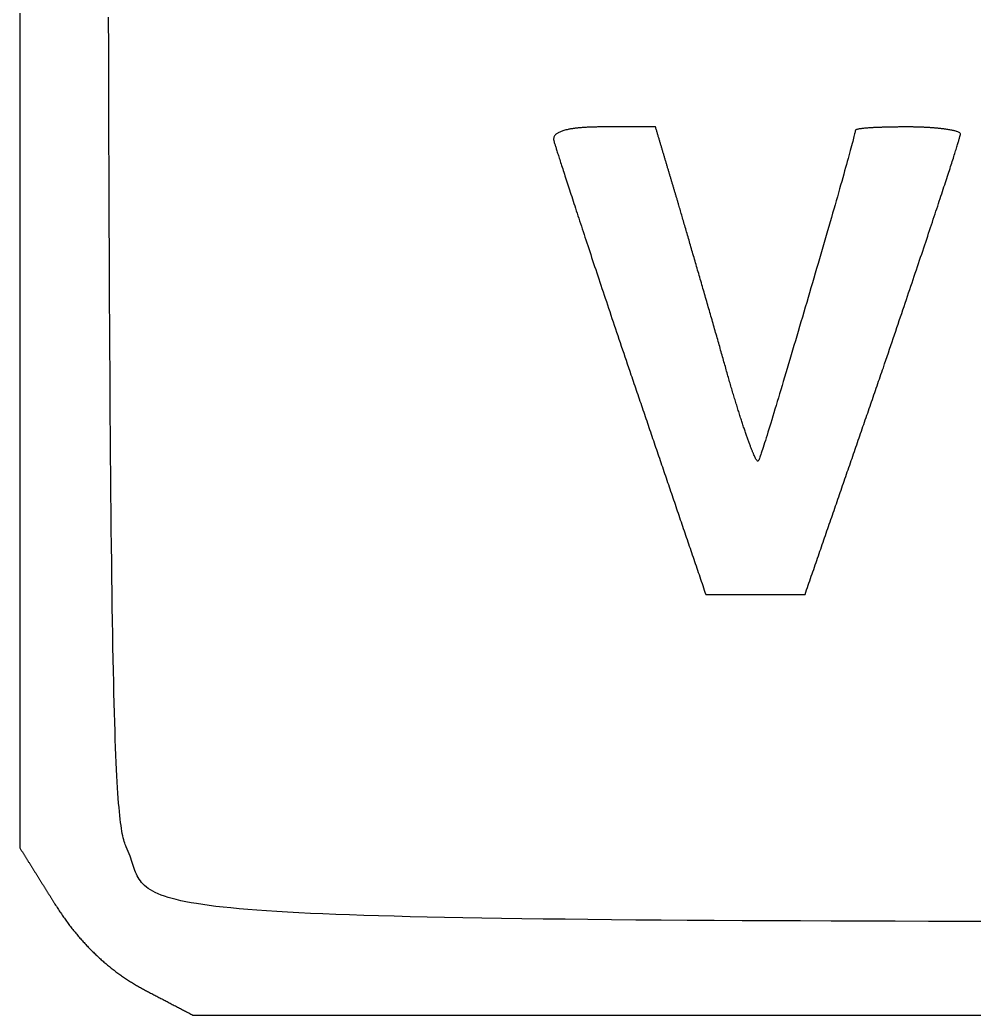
# Model space of a CAD drawing. Header units: metres. Extents: x 1755 to 5239, y 1150 to 5829.
# Drawn here: x 1755 to 2572, y 1150 to 2002 of the extents above; entities that cross this region are included whole.
import ezdxf

# ---------------------------------------------------------------- set-up
doc = ezdxf.new("R2010")
doc.units = ezdxf.units.M

msp = doc.modelspace()

# ---------------------------------------------------------------- linework, layer by layer
for points in [[(1755, 2017.68), (1755, 1995.72), (1755, 1973.76), (1755, 1951.8), (1755, 1929.84), (1755, 1907.88), (1755, 1885.92), (1755, 1863.96), (1755, 1842), (1755, 1820.04), (1755, 1798.08), (1755, 1776.12), (1755, 1754.16), (1755, 1732.2), (1755, 1710.24), (1755, 1688.28), (1755, 1666.32), (1755, 1644.36), (1755, 1622.4), (1755, 1600.44), (1755, 1578.48), (1755, 1556.52), (1755, 1534.56), (1755, 1512.6), (1755, 1490.64), (1755, 1468.68), (1755, 1446.72), (1755, 1424.76), (1755, 1402.8), (1755, 1380.84), (1755, 1358.88), (1755, 1336.92), (1755, 1314.96), (1755, 1293), (1755.3, 1292.52), (1755.6, 1292.04), (1755.9, 1291.56), (1756.2, 1291.08), (1756.5, 1290.6), (1756.8, 1290.12), (1757.1, 1289.64), (1757.4, 1289.16), (1757.7, 1288.68), (1758, 1288.2), (1758.3, 1287.72), (1758.6, 1287.24), (1758.9, 1286.76), (1759.2, 1286.28), (1759.5, 1285.8), (1759.8, 1285.32), (1760.1, 1284.84), (1760.4, 1284.36), (1760.7, 1283.88), (1761, 1283.4), (1761.3, 1282.92), (1761.6, 1282.44), (1761.9, 1281.96), (1762.2, 1281.48), (1762.5, 1281), (1762.8, 1280.52), (1763.1, 1280.04), (1763.4, 1279.56), (1763.7, 1279.08), (1764, 1278.6), (1764.3, 1278.12), (1764.6, 1277.64), (1764.9, 1277.16), (1765.2, 1276.68), (1765.5, 1276.2), (1765.8, 1275.72), (1766.1, 1275.24), (1766.4, 1274.76), (1766.7, 1274.28), (1767, 1273.8), (1767.3, 1273.32), (1767.6, 1272.84), (1767.9, 1272.36), (1768.2, 1271.88), (1768.5, 1271.4), (1768.8, 1270.92), (1769.1, 1270.44), (1769.4, 1269.96), (1769.7, 1269.48), (1770, 1269), (1770.3, 1268.52), (1770.6, 1268.04), (1770.9, 1267.56), (1771.2, 1267.08), (1771.5, 1266.6), (1771.8, 1266.12), (1772.1, 1265.64), (1772.4, 1265.16), (1772.7, 1264.68), (1773, 1264.2), (1773.3, 1263.72), (1773.6, 1263.24), (1773.9, 1262.76), (1774.2, 1262.28), (1774.5, 1261.8), (1774.8, 1261.32), (1775.1, 1260.84), (1775.4, 1260.36), (1775.7, 1259.88), (1776, 1259.4), (1776.3, 1258.92), (1776.6, 1258.44), (1776.9, 1257.96), (1777.2, 1257.48), (1777.5, 1257), (1777.8, 1256.52), (1778.1, 1256.04), (1778.4, 1255.56), (1778.7, 1255.08), (1779, 1254.6), (1779.3, 1254.12), (1779.6, 1253.64), (1779.9, 1253.16), (1780.2, 1252.68), (1780.5, 1252.2), (1780.8, 1251.72), (1781.1, 1251.24), (1781.4, 1250.76), (1781.7, 1250.28), (1782, 1249.8), (1782.3, 1249.32), (1782.6, 1248.84), (1782.9, 1248.36), (1783.2, 1247.88), (1783.5, 1247.4), (1783.8, 1246.92), (1784.1, 1246.44), (1784.4, 1245.96), (1784.7, 1245.48), (1785, 1245), (1785.601499, 1244.0424), (1786.205992, 1243.0896), (1786.813473, 1242.1416), (1787.423936, 1241.1984), (1788.037375, 1240.26), (1788.653784, 1239.3264), (1789.273157, 1238.3976), (1789.895488, 1237.4736), (1790.520771, 1236.5544), (1791.149, 1235.64), (1791.780169, 1234.7304), (1792.414272, 1233.8256), (1793.051303, 1232.9256), (1793.691256, 1232.0304), (1794.334125, 1231.14), (1794.979904, 1230.2544), (1795.628587, 1229.3736), (1796.280168, 1228.4976), (1796.934641, 1227.6264), (1797.592, 1226.76), (1798.252239, 1225.8984), (1798.915352, 1225.0416), (1799.581333, 1224.1896), (1800.250176, 1223.3424), (1800.921875, 1222.5), (1801.596424, 1221.6624), (1802.273817, 1220.8296), (1802.954048, 1220.0016), (1803.637111, 1219.1784), (1804.323, 1218.36), (1805.011709, 1217.5464), (1805.703232, 1216.7376), (1806.397563, 1215.9336), (1807.094696, 1215.1344), (1807.794625, 1214.34), (1808.497344, 1213.5504), (1809.202847, 1212.7656), (1809.911128, 1211.9856), (1810.622181, 1211.2104), (1811.336, 1210.44), (1812.052579, 1209.6744), (1812.771912, 1208.9136), (1813.493993, 1208.1576), (1814.218816, 1207.4064), (1814.946375, 1206.66), (1815.676664, 1205.9184), (1816.409677, 1205.1816), (1817.145408, 1204.4496), (1817.883851, 1203.7224), (1818.625, 1203), (1819.368849, 1202.2824), (1820.115392, 1201.5696), (1820.864623, 1200.8616), (1821.616536, 1200.1584), (1822.371125, 1199.46), (1823.128384, 1198.7664), (1823.888307, 1198.0776), (1824.650888, 1197.3936), (1825.416121, 1196.7144), (1826.184, 1196.04), (1826.954519, 1195.3704), (1827.727672, 1194.7056), (1828.503453, 1194.0456), (1829.281856, 1193.3904), (1830.062875, 1192.74), (1830.846504, 1192.0944), (1831.632737, 1191.4536), (1832.421568, 1190.8176), (1833.212991, 1190.1864), (1834.007, 1189.56), (1834.803589, 1188.9384), (1835.602752, 1188.3216), (1836.404483, 1187.7096), (1837.208776, 1187.1024), (1838.015625, 1186.5), (1838.825024, 1185.9024), (1839.636967, 1185.3096), (1840.451448, 1184.7216), (1841.268461, 1184.1384), (1842.088, 1183.56), (1842.910059, 1182.9864), (1843.734632, 1182.4176), (1844.561713, 1181.8536), (1845.391296, 1181.2944), (1846.223375, 1180.74), (1847.057944, 1180.1904), (1847.894997, 1179.6456), (1848.734528, 1179.1056), (1849.576531, 1178.5704), (1850.421, 1178.04), (1851.267929, 1177.5144), (1852.117312, 1176.9936), (1852.969143, 1176.4776), (1853.823416, 1175.9664), (1854.680125, 1175.46), (1855.539264, 1174.9584), (1856.400827, 1174.4616), (1857.264808, 1173.9696), (1858.131201, 1173.4824), (1859, 1173), (1859.88, 1172.54), (1860.76, 1172.08), (1861.64, 1171.62), (1862.52, 1171.16), (1863.4, 1170.7), (1864.28, 1170.24), (1865.16, 1169.78), (1866.04, 1169.32), (1866.92, 1168.86), (1867.8, 1168.4), (1868.68, 1167.94), (1869.56, 1167.48), (1870.44, 1167.02), (1871.32, 1166.56), (1872.2, 1166.1), (1873.08, 1165.64), (1873.96, 1165.18), (1874.84, 1164.72), (1875.72, 1164.26), (1876.6, 1163.8), (1877.48, 1163.34), (1878.36, 1162.88), (1879.24, 1162.42), (1880.12, 1161.96), (1881, 1161.5), (1881.88, 1161.04), (1882.76, 1160.58), (1883.64, 1160.12), (1884.52, 1159.66), (1885.4, 1159.2), (1886.28, 1158.74), (1887.16, 1158.28), (1888.04, 1157.82), (1888.92, 1157.36), (1889.8, 1156.9), (1890.68, 1156.44), (1891.56, 1155.98), (1892.44, 1155.52), (1893.32, 1155.06), (1894.2, 1154.6), (1895.08, 1154.14), (1895.96, 1153.68), (1896.84, 1153.22), (1897.72, 1152.76), (1898.6, 1152.3), (1899.48, 1151.84), (1900.36, 1151.38), (1901.24, 1150.92), (1902.12, 1150.46), (1903, 1150), (1918.86, 1150), (1934.72, 1150), (1950.58, 1150), (1966.44, 1150), (1982.3, 1150), (1998.16, 1150), (2014.02, 1150), (2029.88, 1150), (2045.74, 1150), (2061.6, 1150), (2077.46, 1150), (2093.32, 1150), (2109.18, 1150), (2125.04, 1150), (2140.9, 1150), (2156.76, 1150), (2172.62, 1150), (2188.48, 1150), (2204.34, 1150), (2220.2, 1150), (2236.06, 1150), (2251.92, 1150), (2267.78, 1150), (2283.64, 1150), (2299.5, 1150), (2315.36, 1150), (2331.22, 1150), (2347.08, 1150), (2362.94, 1150), (2378.8, 1150), (2394.66, 1150), (2410.52, 1150), (2426.38, 1150), (2442.24, 1150), (2458.1, 1150), (2473.96, 1150), (2489.82, 1150), (2505.68, 1150), (2521.54, 1150), (2537.4, 1150), (2553.26, 1150), (2569.12, 1150), (2584.98, 1150)], [(2592.557344, 1230.115192), (2562.229976, 1230.167693), (2532.756672, 1230.228096), (2504.125, 1230.296875), (2476.322528, 1230.374504), (2449.336824, 1230.461457), (2423.155456, 1230.558208), (2397.765992, 1230.665231), (2373.156, 1230.783), (2349.313048, 1230.911989), (2326.224704, 1231.052672), (2303.878536, 1231.205523), (2282.262112, 1231.371016), (2261.363, 1231.549625), (2241.168768, 1231.741824), (2221.666984, 1231.948087), (2202.845216, 1232.168888), (2184.691032, 1232.404701), (2167.192, 1232.656), (2150.335688, 1232.923259), (2134.109664, 1233.206952), (2118.501496, 1233.507553), (2103.498752, 1233.825536), (2089.089, 1234.161375), (2075.259808, 1234.515544), (2061.998744, 1234.888517), (2049.293376, 1235.280768), (2037.131272, 1235.692771), (2025.5, 1236.125), (2014.387128, 1236.577929), (2003.780224, 1237.052032), (1993.666856, 1237.547783), (1984.034592, 1238.065656), (1974.871, 1238.606125), (1966.163648, 1239.169664), (1957.900104, 1239.756747), (1950.067936, 1240.367848), (1942.654712, 1241.003441), (1935.648, 1241.664), (1929.035368, 1242.349999), (1922.804384, 1243.061912), (1916.942616, 1243.800213), (1911.437632, 1244.565376), (1906.277, 1245.357875), (1901.448288, 1246.178184), (1896.939064, 1247.026777), (1892.736896, 1247.904128), (1888.829352, 1248.810711), (1885.204, 1249.747), (1881.848408, 1250.713469), (1878.750144, 1251.710592), (1875.896776, 1252.738843), (1873.275872, 1253.798696), (1870.875, 1254.890625), (1868.681728, 1256.015104), (1866.683624, 1257.172607), (1864.868256, 1258.363608), (1863.223192, 1259.588581), (1861.736, 1260.848), (1860.394248, 1262.142339), (1859.185504, 1263.472072), (1858.097336, 1264.837673), (1857.117312, 1266.239616), (1856.233, 1267.678375), (1855.431968, 1269.154424), (1854.701784, 1270.668237), (1854.030016, 1272.220288), (1853.404232, 1273.811051), (1852.812, 1275.441), (1852.240888, 1277.110609), (1851.678464, 1278.820352), (1851.112296, 1280.570703), (1850.529952, 1282.362136), (1849.919, 1284.195125), (1849.267008, 1286.070144), (1848.561544, 1287.987667), (1847.790176, 1289.948168), (1846.940472, 1291.952121), (1846, 1294), (1845.554187, 1294.97874), (1845.116696, 1296.06152), (1844.687449, 1297.25818), (1844.266368, 1298.57856), (1843.853375, 1300.0325), (1843.448392, 1301.62984), (1843.051341, 1303.38042), (1842.662144, 1305.29408), (1842.280723, 1307.38066), (1841.907, 1309.65), (1841.540897, 1312.11194), (1841.182336, 1314.77632), (1840.831239, 1317.65298), (1840.487528, 1320.75176), (1840.151125, 1324.0825), (1839.821952, 1327.65504), (1839.499931, 1331.47922), (1839.184984, 1335.56488), (1838.877033, 1339.92186), (1838.576, 1344.56), (1838.281807, 1349.48914), (1837.994376, 1354.71912), (1837.713629, 1360.25978), (1837.439488, 1366.12096), (1837.171875, 1372.3125), (1836.910712, 1378.84424), (1836.655921, 1385.72602), (1836.407424, 1392.96768), (1836.165143, 1400.57906), (1835.929, 1408.57), (1835.698917, 1416.95034), (1835.474816, 1425.72992), (1835.256619, 1434.91858), (1835.044248, 1444.52616), (1834.837625, 1454.5625), (1834.636672, 1465.03744), (1834.441311, 1475.96082), (1834.251464, 1487.34248), (1834.067053, 1499.19226), (1833.888, 1511.52), (1833.714227, 1524.33554), (1833.545656, 1537.64872), (1833.382209, 1551.46938), (1833.223808, 1565.80736), (1833.070375, 1580.6725), (1832.921832, 1596.07464), (1832.778101, 1612.02362), (1832.639104, 1628.52928), (1832.504763, 1645.60146), (1832.375, 1663.25), (1832.249737, 1681.48474), (1832.128896, 1700.31552), (1832.012399, 1719.75218), (1831.900168, 1739.80456), (1831.792125, 1760.4825), (1831.688192, 1781.79584), (1831.588291, 1803.75442), (1831.492344, 1826.36808), (1831.400273, 1849.64666), (1831.312, 1873.6), (1831.227447, 1898.23794), (1831.146536, 1923.57032), (1831.069189, 1949.60698), (1830.995328, 1976.35776), (1830.924875, 2003.8325)]]:
    msp.add_lwpolyline(points)
msp.add_lwpolyline([(2212, 1898), (2212.152232, 1897.48096), (2212.368256, 1896.76608), (2212.647064, 1895.85872), (2212.809697, 1895.33391), (2212.987648, 1894.76224), (2213.180791, 1894.14413), (2213.389, 1893.48), (2213.612149, 1892.77027), (2213.850112, 1892.01536), (2214.102763, 1891.21569), (2214.369976, 1890.37168), (2214.651625, 1889.48375), (2214.947584, 1888.55232), (2215.257727, 1887.57781), (2215.581928, 1886.56064), (2215.920061, 1885.50123), (2216.272, 1884.4), (2216.637619, 1883.25737), (2217.016792, 1882.07376), (2217.409393, 1880.84959), (2217.815296, 1879.58528), (2218.234375, 1878.28125), (2218.666504, 1876.93792), (2219.111557, 1875.55571), (2219.569408, 1874.13504), (2220.039931, 1872.67633), (2220.523, 1871.18), (2221.018489, 1869.64647), (2221.526272, 1868.07616), (2222.046223, 1866.46949), (2222.578216, 1864.82688), (2223.122125, 1863.14875), (2223.677824, 1861.43552), (2224.245187, 1859.68761), (2224.824088, 1857.90544), (2225.414401, 1856.08943), (2226.016, 1854.24), (2226.628759, 1852.35757), (2227.252552, 1850.44256), (2227.887253, 1848.49539), (2228.532736, 1846.51648), (2229.188875, 1844.50625), (2229.855544, 1842.46512), (2230.532617, 1840.39351), (2231.219968, 1838.29184), (2231.917471, 1836.16053), (2232.625, 1834), (2233.342429, 1831.81067), (2234.069632, 1829.59296), (2234.806483, 1827.34729), (2235.552856, 1825.07408), (2236.308625, 1822.77375), (2237.073664, 1820.44672), (2237.847847, 1818.09341), (2238.631048, 1815.71424), (2239.423141, 1813.30963), (2240.224, 1810.88), (2241.033499, 1808.42577), (2241.851512, 1805.94736), (2242.677913, 1803.44519), (2243.512576, 1800.91968), (2244.355375, 1798.37125), (2245.206184, 1795.80032), (2246.064877, 1793.20731), (2246.931328, 1790.59264), (2247.805411, 1787.95673), (2248.687, 1785.3), (2249.575969, 1782.62287), (2250.472192, 1779.92576), (2251.375543, 1777.20909), (2252.285896, 1774.47328), (2253.203125, 1771.71875), (2254.127104, 1768.94592), (2255.057707, 1766.15521), (2255.994808, 1763.34704), (2256.938281, 1760.52183), (2257.888, 1757.68), (2258.843839, 1754.82197), (2259.805672, 1751.94816), (2260.773373, 1749.05899), (2261.746816, 1746.15488), (2262.725875, 1743.23625), (2263.710424, 1740.30352), (2264.700337, 1737.35711), (2265.695488, 1734.39744), (2266.695751, 1731.42493), (2267.701, 1728.44), (2268.711109, 1725.44307), (2269.725952, 1722.43456), (2270.745403, 1719.41489), (2271.769336, 1716.38448), (2272.797625, 1713.34375), (2273.830144, 1710.29312), (2274.866767, 1707.23301), (2275.907368, 1704.16384), (2276.951821, 1701.08603), (2278, 1698), (2278.64, 1696.12), (2279.28, 1694.24), (2279.92, 1692.36), (2280.56, 1690.48), (2281.2, 1688.6), (2281.84, 1686.72), (2282.48, 1684.84), (2283.12, 1682.96), (2283.76, 1681.08), (2284.4, 1679.2), (2285.04, 1677.32), (2285.68, 1675.44), (2286.32, 1673.56), (2286.96, 1671.68), (2287.6, 1669.8), (2288.24, 1667.92), (2288.88, 1666.04), (2289.52, 1664.16), (2290.16, 1662.28), (2290.8, 1660.4), (2291.44, 1658.52), (2292.08, 1656.64), (2292.72, 1654.76), (2293.36, 1652.88), (2294, 1651), (2294.64, 1649.12), (2295.28, 1647.24), (2295.92, 1645.36), (2296.56, 1643.48), (2297.2, 1641.6), (2297.84, 1639.72), (2298.48, 1637.84), (2299.12, 1635.96), (2299.76, 1634.08), (2300.4, 1632.2), (2301.04, 1630.32), (2301.68, 1628.44), (2302.32, 1626.56), (2302.96, 1624.68), (2303.6, 1622.8), (2304.24, 1620.92), (2304.88, 1619.04), (2305.52, 1617.16), (2306.16, 1615.28), (2306.8, 1613.4), (2307.44, 1611.52), (2308.08, 1609.64), (2308.72, 1607.76), (2309.36, 1605.88), (2310, 1604), (2310.64, 1602.12), (2311.28, 1600.24), (2311.92, 1598.36), (2312.56, 1596.48), (2313.2, 1594.6), (2313.84, 1592.72), (2314.48, 1590.84), (2315.12, 1588.96), (2315.76, 1587.08), (2316.4, 1585.2), (2317.04, 1583.32), (2317.68, 1581.44), (2318.32, 1579.56), (2318.96, 1577.68), (2319.6, 1575.8), (2320.24, 1573.92), (2320.88, 1572.04), (2321.52, 1570.16), (2322.16, 1568.28), (2322.8, 1566.4), (2323.44, 1564.52), (2324.08, 1562.64), (2324.72, 1560.76), (2325.36, 1558.88), (2326, 1557), (2326.64, 1555.12), (2327.28, 1553.24), (2327.92, 1551.36), (2328.56, 1549.48), (2329.2, 1547.6), (2329.84, 1545.72), (2330.48, 1543.84), (2331.12, 1541.96), (2331.76, 1540.08), (2332.4, 1538.2), (2333.04, 1536.32), (2333.68, 1534.44), (2334.32, 1532.56), (2334.96, 1530.68), (2335.6, 1528.8), (2336.24, 1526.92), (2336.88, 1525.04), (2337.52, 1523.16), (2338.16, 1521.28), (2338.8, 1519.4), (2339.44, 1517.52), (2340.08, 1515.64), (2340.72, 1513.76), (2341.36, 1511.88), (2342, 1510), (2342.84, 1510), (2343.68, 1510), (2344.52, 1510), (2345.36, 1510), (2346.2, 1510), (2347.04, 1510), (2347.88, 1510), (2348.72, 1510), (2349.56, 1510), (2350.4, 1510), (2351.24, 1510), (2352.08, 1510), (2352.92, 1510), (2353.76, 1510), (2354.6, 1510), (2355.44, 1510), (2356.28, 1510), (2357.12, 1510), (2357.96, 1510), (2358.8, 1510), (2359.64, 1510), (2360.48, 1510), (2361.32, 1510), (2362.16, 1510), (2363, 1510), (2363.84, 1510), (2364.68, 1510), (2365.52, 1510), (2366.36, 1510), (2367.2, 1510), (2368.04, 1510), (2368.88, 1510), (2369.72, 1510), (2370.56, 1510), (2371.4, 1510), (2372.24, 1510), (2373.08, 1510), (2373.92, 1510), (2374.76, 1510), (2375.6, 1510), (2376.44, 1510), (2377.28, 1510), (2378.12, 1510), (2378.96, 1510), (2379.8, 1510), (2380.64, 1510), (2381.48, 1510), (2382.32, 1510), (2383.16, 1510), (2384, 1510), (2384.86, 1510), (2385.72, 1510), (2386.58, 1510), (2387.44, 1510), (2388.3, 1510), (2389.16, 1510), (2390.02, 1510), (2390.88, 1510), (2391.74, 1510), (2392.6, 1510), (2393.46, 1510), (2394.32, 1510), (2395.18, 1510), (2396.04, 1510), (2396.9, 1510), (2397.76, 1510), (2398.62, 1510), (2399.48, 1510), (2400.34, 1510), (2401.2, 1510), (2402.06, 1510), (2402.92, 1510), (2403.78, 1510), (2404.64, 1510), (2405.5, 1510), (2406.36, 1510), (2407.22, 1510), (2408.08, 1510), (2408.94, 1510), (2409.8, 1510), (2410.66, 1510), (2411.52, 1510), (2412.38, 1510), (2413.24, 1510), (2414.1, 1510), (2414.96, 1510), (2415.82, 1510), (2416.68, 1510), (2417.54, 1510), (2418.4, 1510), (2419.26, 1510), (2420.12, 1510), (2420.98, 1510), (2421.84, 1510), (2422.7, 1510), (2423.56, 1510), (2424.42, 1510), (2425.28, 1510), (2426.14, 1510), (2427, 1510), (2427.67, 1511.94), (2428.34, 1513.88), (2429.01, 1515.82), (2429.68, 1517.76), (2430.35, 1519.7), (2431.02, 1521.64), (2431.69, 1523.58), (2432.36, 1525.52), (2433.03, 1527.46), (2433.7, 1529.4), (2434.37, 1531.34), (2435.04, 1533.28), (2435.71, 1535.22), (2436.38, 1537.16), (2437.05, 1539.1), (2437.72, 1541.04), (2438.39, 1542.98), (2439.06, 1544.92), (2439.73, 1546.86), (2440.4, 1548.8), (2441.07, 1550.74), (2441.74, 1552.68), (2442.41, 1554.62), (2443.08, 1556.56), (2443.75, 1558.5), (2444.42, 1560.44), (2445.09, 1562.38), (2445.76, 1564.32), (2446.43, 1566.26), (2447.1, 1568.2), (2447.77, 1570.14), (2448.44, 1572.08), (2449.11, 1574.02), (2449.78, 1575.96), (2450.45, 1577.9), (2451.12, 1579.84), (2451.79, 1581.78), (2452.46, 1583.72), (2453.13, 1585.66), (2453.8, 1587.6), (2454.47, 1589.54), (2455.14, 1591.48), (2455.81, 1593.42), (2456.48, 1595.36), (2457.15, 1597.3), (2457.82, 1599.24), (2458.49, 1601.18), (2459.16, 1603.12), (2459.83, 1605.06), (2460.5, 1607), (2461.17, 1608.94), (2461.84, 1610.88), (2462.51, 1612.82), (2463.18, 1614.76), (2463.85, 1616.7), (2464.52, 1618.64), (2465.19, 1620.58), (2465.86, 1622.52), (2466.53, 1624.46), (2467.2, 1626.4), (2467.87, 1628.34), (2468.54, 1630.28), (2469.21, 1632.22), (2469.88, 1634.16), (2470.55, 1636.1), (2471.22, 1638.04), (2471.89, 1639.98), (2472.56, 1641.92), (2473.23, 1643.86), (2473.9, 1645.8), (2474.57, 1647.74), (2475.24, 1649.68), (2475.91, 1651.62), (2476.58, 1653.56), (2477.25, 1655.5), (2477.92, 1657.44), (2478.59, 1659.38), (2479.26, 1661.32), (2479.93, 1663.26), (2480.6, 1665.2), (2481.27, 1667.14), (2481.94, 1669.08), (2482.61, 1671.02), (2483.28, 1672.96), (2483.95, 1674.9), (2484.62, 1676.84), (2485.29, 1678.78), (2485.96, 1680.72), (2486.63, 1682.66), (2487.3, 1684.6), (2487.97, 1686.54), (2488.64, 1688.48), (2489.31, 1690.42), (2489.98, 1692.36), (2490.65, 1694.3), (2491.32, 1696.24), (2491.99, 1698.18), (2492.66, 1700.12), (2493.33, 1702.06), (2494, 1704), (2495.078176, 1707.17513), (2496.152608, 1710.34024), (2497.223152, 1713.49491), (2498.289664, 1716.63872), (2499.352, 1719.77125), (2500.410016, 1722.89208), (2501.463568, 1726.00079), (2502.512512, 1729.09696), (2503.556704, 1732.18017), (2504.596, 1735.25), (2505.630256, 1738.30603), (2506.659328, 1741.34784), (2507.683072, 1744.37501), (2508.701344, 1747.38712), (2509.714, 1750.38375), (2510.720896, 1753.36448), (2511.721888, 1756.32889), (2512.716832, 1759.27656), (2513.705584, 1762.20707), (2514.688, 1765.12), (2515.663936, 1768.01493), (2516.633248, 1770.89144), (2517.595792, 1773.74911), (2518.551424, 1776.58752), (2519.5, 1779.40625), (2520.441376, 1782.20488), (2521.375408, 1784.98299), (2522.301952, 1787.74016), (2523.220864, 1790.47597), (2524.132, 1793.19), (2525.035216, 1795.88183), (2525.930368, 1798.55104), (2526.817312, 1801.19721), (2527.695904, 1803.81992), (2528.566, 1806.41875), (2529.427456, 1808.99328), (2530.280128, 1811.54309), (2531.123872, 1814.06776), (2531.958544, 1816.56687), (2532.784, 1819.04), (2533.600096, 1821.48673), (2534.406688, 1823.90664), (2535.203632, 1826.29931), (2535.990784, 1828.66432), (2536.768, 1831.00125), (2537.535136, 1833.30968), (2538.292048, 1835.58919), (2539.038592, 1837.83936), (2539.774624, 1840.05977), (2540.5, 1842.25), (2541.214576, 1844.40963), (2541.918208, 1846.53824), (2542.610752, 1848.63541), (2543.292064, 1850.70072), (2543.962, 1852.73375), (2544.620416, 1854.73408), (2545.267168, 1856.70129), (2545.902112, 1858.63496), (2546.525104, 1860.53467), (2547.136, 1862.4), (2547.734656, 1864.23053), (2548.320928, 1866.02584), (2548.894672, 1867.78551), (2549.455744, 1869.50912), (2550.004, 1871.19625), (2550.539296, 1872.84648), (2551.061488, 1874.45939), (2551.570432, 1876.03456), (2552.065984, 1877.57157), (2552.548, 1879.07), (2553.016336, 1880.52943), (2553.470848, 1881.94944), (2553.911392, 1883.32961), (2554.337824, 1884.66952), (2554.75, 1885.96875), (2555.147776, 1887.22688), (2555.531008, 1888.44349), (2555.899552, 1889.61816), (2556.253264, 1890.75047), (2556.592, 1891.84), (2556.915616, 1892.88633), (2557.223968, 1893.88904), (2557.516912, 1894.84771), (2557.794304, 1895.76192), (2558.056, 1896.63125), (2558.301856, 1897.45528), (2558.531728, 1898.23359), (2558.745472, 1898.96576), (2558.942944, 1899.65137), (2559.124, 1900.29), (2559.288496, 1900.88123), (2559.436288, 1901.42464), (2559.567232, 1901.91981), (2559.778, 1902.76375), (2559.919648, 1903.40969), (2560, 1904), (2559.78724, 1904.539352), (2559.415, 1904.897), (2558.86516, 1905.251768), (2558.339695, 1905.515261), (2557.72, 1905.776), (2557.008505, 1906.033499), (2556.484375, 1906.203125), (2555.921245, 1906.370951), (2555.319835, 1906.536833), (2554.680865, 1906.700627), (2554.005055, 1906.862189), (2553.293125, 1907.021375), (2552.545795, 1907.178041), (2551.763785, 1907.332043), (2550.947815, 1907.483237), (2550.098605, 1907.631479), (2549.216875, 1907.776625), (2548.303345, 1907.918531), (2547.358735, 1908.057053), (2546.383765, 1908.192047), (2545.88512, 1908.258176), (2545.379155, 1908.323369), (2544.86596, 1908.387608), (2544.345625, 1908.450875), (2543.81824, 1908.513152), (2543.283895, 1908.574421), (2542.74268, 1908.634664), (2542.194685, 1908.693863), (2541.64, 1908.752), (2541.078715, 1908.809057), (2540.51092, 1908.865016), (2539.936705, 1908.919859), (2539.35616, 1908.973568), (2538.769375, 1909.026125), (2538.17644, 1909.077512), (2537.577445, 1909.127711), (2536.97248, 1909.176704), (2536.361635, 1909.224473), (2535.745, 1909.271), (2535.122665, 1909.316267), (2534.49472, 1909.360256), (2533.861255, 1909.402949), (2533.22236, 1909.444328), (2532.578125, 1909.484375), (2531.92864, 1909.523072), (2531.273995, 1909.560401), (2530.61428, 1909.596344), (2529.949585, 1909.630883), (2529.28, 1909.664), (2528.605615, 1909.695677), (2527.92652, 1909.725896), (2527.242805, 1909.754639), (2526.55456, 1909.781888), (2525.861875, 1909.807625), (2525.16484, 1909.831832), (2524.463545, 1909.854491), (2523.75808, 1909.875584), (2523.048535, 1909.895093), (2522.335, 1909.913), (2521.617565, 1909.929287), (2520.89632, 1909.943936), (2520.171355, 1909.956929), (2519.44276, 1909.968248), (2518.710625, 1909.977875), (2517.97504, 1909.985792), (2517.236095, 1909.991981), (2516.49388, 1909.996424), (2515.748485, 1909.999103), (2515, 1910), (2514.251515, 1909.9997), (2513.50612, 1909.9988), (2512.763905, 1909.9973), (2512.02496, 1909.9952), (2511.289375, 1909.9925), (2510.55724, 1909.9892), (2509.828645, 1909.9853), (2509.10368, 1909.9808), (2508.382435, 1909.9757), (2507.665, 1909.97), (2506.951465, 1909.9637), (2506.24192, 1909.9568), (2505.536455, 1909.9493), (2504.83516, 1909.9412), (2504.138125, 1909.9325), (2503.44544, 1909.9232), (2502.757195, 1909.9133), (2502.07348, 1909.9028), (2501.394385, 1909.8917), (2500.72, 1909.88), (2500.050415, 1909.8677), (2499.38572, 1909.8548), (2498.726005, 1909.8413), (2498.07136, 1909.8272), (2497.421875, 1909.8125), (2496.77764, 1909.7972), (2496.138745, 1909.7813), (2495.50528, 1909.7648), (2494.877335, 1909.7477), (2494.255, 1909.73), (2493.638365, 1909.7117), (2493.02752, 1909.6928), (2492.422555, 1909.6733), (2491.82356, 1909.6532), (2491.230625, 1909.6325), (2490.64384, 1909.6112), (2490.063295, 1909.5893), (2489.48908, 1909.5668), (2488.921285, 1909.5437), (2488.36, 1909.52), (2487.805315, 1909.4957), (2487.25732, 1909.4708), (2486.716105, 1909.4453), (2486.18176, 1909.4192), (2485.654375, 1909.3925), (2485.13404, 1909.3652), (2484.620845, 1909.3373), (2484.11488, 1909.3088), (2483.125, 1909.25), (2482.16512, 1909.1888), (2481.23596, 1909.1252), (2480.33824, 1909.0592), (2479.47268, 1908.9908), (2478.64, 1908.92), (2477.84092, 1908.8468), (2477.07616, 1908.7712), (2476.34644, 1908.6932), (2475.65248, 1908.6128), (2474.995, 1908.53), (2474.37472, 1908.4448), (2473.79236, 1908.3572), (2473.24864, 1908.2672), (2472.74428, 1908.1748), (2472.063115, 1908.0317), (2471.47456, 1907.8832), (2470.981045, 1907.7293), (2470.475065, 1907.5157), (2470.053595, 1907.1773), (2469.905256, 1906.265088), (2469.788239, 1905.666272), (2469.626048, 1904.917504), (2469.419625, 1904.022), (2469.169912, 1902.982976), (2468.877851, 1901.803648), (2468.544384, 1900.487232), (2468.170453, 1899.036944), (2467.757, 1897.456), (2467.304967, 1895.747616), (2466.815296, 1893.915008), (2466.288929, 1891.961392), (2465.726808, 1889.889984), (2465.129875, 1887.704), (2464.499072, 1885.406656), (2463.835341, 1883.001168), (2463.139624, 1880.490752), (2462.412863, 1877.878624), (2461.656, 1875.168), (2460.869977, 1872.362096), (2460.055736, 1869.464128), (2459.214219, 1866.477312), (2458.346368, 1863.404864), (2457.453125, 1860.25), (2456.535432, 1857.015936), (2455.594231, 1853.705888), (2454.630464, 1850.323072), (2453.645073, 1846.870704), (2452.639, 1843.352), (2451.613187, 1839.770176), (2450.568576, 1836.128448), (2449.506109, 1832.430032), (2448.426728, 1828.678144), (2447.331375, 1824.876), (2446.220992, 1821.026816), (2445.096521, 1817.133808), (2443.958904, 1813.200192), (2442.809083, 1809.229184), (2441.648, 1805.224), (2440.476597, 1801.187856), (2439.295816, 1797.123968), (2438.106599, 1793.035552), (2436.909888, 1788.925824), (2435.706625, 1784.798), (2434.497752, 1780.655296), (2433.284211, 1776.500928), (2432.066944, 1772.338112), (2430.846893, 1768.170064), (2429.625, 1764), (2428.402207, 1759.831136), (2427.179456, 1755.666688), (2425.957689, 1751.509872), (2424.737848, 1747.363904), (2423.520875, 1743.232), (2422.307712, 1739.117376), (2421.099301, 1735.023248), (2419.896584, 1730.952832), (2418.700503, 1726.909344), (2417.512, 1722.896), (2416.332017, 1718.916016), (2415.161496, 1714.972608), (2414.001379, 1711.068992), (2412.852608, 1707.208384), (2411.716125, 1703.394), (2410.592872, 1699.629056), (2409.483791, 1695.916768), (2408.389824, 1692.260352), (2407.311913, 1688.663024), (2406.251, 1685.128), (2405.208027, 1681.658496), (2404.183936, 1678.257728), (2403.179669, 1674.928912), (2402.196168, 1671.675264), (2401.234375, 1668.5), (2400.295232, 1665.406336), (2399.379681, 1662.397488), (2398.488664, 1659.476672), (2397.623123, 1656.647104), (2396.784, 1653.912), (2395.972237, 1651.274576), (2395.188776, 1648.738048), (2394.434559, 1646.305632), (2393.710528, 1643.980544), (2393.017625, 1641.766), (2392.356792, 1639.665216), (2391.728971, 1637.681408), (2391.135104, 1635.817792), (2390.576133, 1634.077584), (2390.053, 1632.464), (2389.566647, 1630.980256), (2389.118016, 1629.629568), (2388.708049, 1628.415152), (2388.337688, 1627.340224), (2388.007875, 1626.408), (2387.719552, 1625.621696), (2387.473661, 1624.984528), (2387.271144, 1624.499712), (2387, 1624), (2386.43643, 1623.903953), (2385.99031, 1624.314501), (2385.59944, 1624.836024), (2385.31296, 1625.282816), (2385.00632, 1625.807272), (2384.68, 1626.408), (2384.33448, 1627.083608), (2383.97024, 1627.832704), (2383.58776, 1628.653896), (2383.18752, 1629.545792), (2382.98089, 1630.017819), (2382.77, 1630.507), (2382.55491, 1631.013161), (2382.33568, 1631.536128), (2382.11237, 1632.075727), (2381.88504, 1632.631784), (2381.65375, 1633.204125), (2381.41856, 1633.792576), (2381.17953, 1634.396963), (2380.93672, 1635.017112), (2380.69019, 1635.652849), (2380.44, 1636.304), (2380.18621, 1636.970391), (2379.92888, 1637.651848), (2379.66807, 1638.348197), (2379.40384, 1639.059264), (2379.13625, 1639.784875), (2378.86536, 1640.524856), (2378.59123, 1641.279033), (2378.31392, 1642.047232), (2378.03349, 1642.829279), (2377.75, 1643.625), (2377.46351, 1644.434221), (2377.17408, 1645.256768), (2376.88177, 1646.092467), (2376.58664, 1646.941144), (2376.28875, 1647.802625), (2375.98816, 1648.676736), (2375.68493, 1649.563303), (2375.37912, 1650.462152), (2375.07079, 1651.373109), (2374.76, 1652.296), (2374.44681, 1653.230651), (2374.13128, 1654.176888), (2373.81347, 1655.134537), (2373.49344, 1656.103424), (2373.17125, 1657.083375), (2372.84696, 1658.074216), (2372.52063, 1659.075773), (2372.19232, 1660.087872), (2371.86209, 1661.110339), (2371.53, 1662.143), (2371.19611, 1663.185681), (2370.86048, 1664.238208), (2370.52317, 1665.300407), (2370.18424, 1666.372104), (2369.84375, 1667.453125), (2369.50176, 1668.543296), (2369.15833, 1669.642443), (2368.81352, 1670.750392), (2368.46739, 1671.866969), (2368.12, 1672.992), (2367.77141, 1674.125311), (2367.42168, 1675.266728), (2367.07087, 1676.416077), (2366.71904, 1677.573184), (2366.36625, 1678.737875), (2366.01256, 1679.909976), (2365.65803, 1681.089313), (2365.30272, 1682.275712), (2364.94669, 1683.468999), (2364.59, 1684.669), (2364.23271, 1685.875541), (2363.87488, 1687.088448), (2363.51657, 1688.307547), (2363.15784, 1689.532664), (2362.79875, 1690.763625), (2362.43936, 1692.000256), (2362.07973, 1693.242383), (2361.71992, 1694.489832), (2361.35999, 1695.742429), (2361, 1697), (2360.637915, 1698.296551), (2360.27172, 1699.606008), (2359.901505, 1700.928077), (2359.52736, 1702.262464), (2359.149375, 1703.608875), (2358.76764, 1704.967016), (2358.382245, 1706.336593), (2357.99328, 1707.717312), (2357.600835, 1709.108879), (2357.205, 1710.511), (2356.805865, 1711.923381), (2356.40352, 1713.345728), (2355.998055, 1714.777747), (2355.58956, 1716.219144), (2355.178125, 1717.669625), (2354.76384, 1719.128896), (2354.346795, 1720.596663), (2353.92708, 1722.072632), (2353.504785, 1723.556509), (2353.08, 1725.048), (2352.652815, 1726.546811), (2352.22332, 1728.052648), (2351.791605, 1729.565217), (2351.35776, 1731.084224), (2350.921875, 1732.609375), (2350.48404, 1734.140376), (2350.044345, 1735.676933), (2349.60288, 1737.218752), (2349.159735, 1738.765539), (2348.715, 1740.317), (2348.268765, 1741.872841), (2347.82112, 1743.432768), (2347.372155, 1744.996487), (2346.92196, 1746.563704), (2346.470625, 1748.134125), (2346.01824, 1749.707456), (2345.564895, 1751.283403), (2345.11068, 1752.861672), (2344.655685, 1754.441969), (2344.2, 1756.024), (2343.743715, 1757.607471), (2343.28692, 1759.192088), (2342.829705, 1760.777557), (2342.37216, 1762.363584), (2341.914375, 1763.949875), (2341.45644, 1765.536136), (2340.998445, 1767.122073), (2340.54048, 1768.707392), (2340.082635, 1770.291799), (2339.625, 1771.875), (2339.167665, 1773.456701), (2338.71072, 1775.036608), (2338.254255, 1776.614427), (2337.79836, 1778.189864), (2337.343125, 1779.762625), (2336.88864, 1781.332416), (2336.434995, 1782.898943), (2335.98228, 1784.461912), (2335.530585, 1786.021029), (2335.08, 1787.576), (2334.630615, 1789.126531), (2334.18252, 1790.672328), (2333.735805, 1792.213097), (2333.29056, 1793.748544), (2332.846875, 1795.278375), (2332.40484, 1796.802296), (2331.964545, 1798.320013), (2331.52608, 1799.831232), (2331.089535, 1801.335659), (2330.655, 1802.833), (2330.222565, 1804.322961), (2329.79232, 1805.805248), (2329.364355, 1807.279567), (2328.93876, 1808.745624), (2328.515625, 1810.203125), (2328.09504, 1811.651776), (2327.677095, 1813.091283), (2327.26188, 1814.521352), (2326.849485, 1815.941689), (2326.44, 1817.352), (2326.033515, 1818.751991), (2325.63012, 1820.141368), (2325.229905, 1821.519837), (2324.83296, 1822.887104), (2324.439375, 1824.242875), (2324.04924, 1825.586856), (2323.662645, 1826.918753), (2323.27968, 1828.238272), (2322.900435, 1829.545119), (2322.525, 1830.839), (2322.153465, 1832.119621), (2321.78592, 1833.386688), (2321.422455, 1834.639907), (2321.06316, 1835.878984), (2320.708125, 1837.103625), (2320.35744, 1838.313536), (2320.011195, 1839.508423), (2319.66948, 1840.687992), (2319.332385, 1841.851949), (2319, 1843), (2318.8, 1843.67), (2318.6, 1844.34), (2318.4, 1845.01), (2318.2, 1845.68), (2318, 1846.35), (2317.8, 1847.02), (2317.6, 1847.69), (2317.4, 1848.36), (2317.2, 1849.03), (2317, 1849.7), (2316.8, 1850.37), (2316.6, 1851.04), (2316.4, 1851.71), (2316.2, 1852.38), (2316, 1853.05), (2315.8, 1853.72), (2315.6, 1854.39), (2315.4, 1855.06), (2315.2, 1855.73), (2315, 1856.4), (2314.8, 1857.07), (2314.6, 1857.74), (2314.4, 1858.41), (2314.2, 1859.08), (2314, 1859.75), (2313.8, 1860.42), (2313.6, 1861.09), (2313.4, 1861.76), (2313.2, 1862.43), (2313, 1863.1), (2312.8, 1863.77), (2312.6, 1864.44), (2312.4, 1865.11), (2312.2, 1865.78), (2312, 1866.45), (2311.8, 1867.12), (2311.6, 1867.79), (2311.4, 1868.46), (2311.2, 1869.13), (2311, 1869.8), (2310.8, 1870.47), (2310.6, 1871.14), (2310.4, 1871.81), (2310.2, 1872.48), (2310, 1873.15), (2309.8, 1873.82), (2309.6, 1874.49), (2309.4, 1875.16), (2309.2, 1875.83), (2309, 1876.5), (2308.8, 1877.17), (2308.6, 1877.84), (2308.4, 1878.51), (2308.2, 1879.18), (2308, 1879.85), (2307.8, 1880.52), (2307.6, 1881.19), (2307.4, 1881.86), (2307.2, 1882.53), (2307, 1883.2), (2306.8, 1883.87), (2306.6, 1884.54), (2306.4, 1885.21), (2306.2, 1885.88), (2306, 1886.55), (2305.8, 1887.22), (2305.6, 1887.89), (2305.4, 1888.56), (2305.2, 1889.23), (2305, 1889.9), (2304.8, 1890.57), (2304.6, 1891.24), (2304.4, 1891.91), (2304.2, 1892.58), (2304, 1893.25), (2303.8, 1893.92), (2303.6, 1894.59), (2303.4, 1895.26), (2303.2, 1895.93), (2303, 1896.6), (2302.8, 1897.27), (2302.6, 1897.94), (2302.4, 1898.61), (2302.2, 1899.28), (2302, 1899.95), (2301.8, 1900.62), (2301.6, 1901.29), (2301.4, 1901.96), (2301.2, 1902.63), (2301, 1903.3), (2300.8, 1903.97), (2300.6, 1904.64), (2300.4, 1905.31), (2300.2, 1905.98), (2300, 1906.65), (2299.8, 1907.32), (2299.6, 1907.99), (2299.4, 1908.66), (2299.2, 1909.33), (2299, 1910), (2298.1, 1910), (2297.2, 1910), (2296.3, 1910), (2295.4, 1910), (2294.5, 1910), (2293.6, 1910), (2292.7, 1910), (2291.8, 1910), (2290.9, 1910), (2290, 1910), (2289.1, 1910), (2288.2, 1910), (2287.3, 1910), (2286.4, 1910), (2285.5, 1910), (2284.6, 1910), (2283.7, 1910), (2282.8, 1910), (2281.9, 1910), (2281, 1910), (2280.1, 1910), (2279.2, 1910), (2278.3, 1910), (2277.4, 1910), (2276.5, 1910), (2275.6, 1910), (2274.7, 1910), (2273.8, 1910), (2272.9, 1910), (2272, 1910), (2271.1, 1910), (2270.2, 1910), (2269.3, 1910), (2268.4, 1910), (2267.5, 1910), (2266.6, 1910), (2265.7, 1910), (2264.8, 1910), (2263.9, 1910), (2263, 1910), (2262.1, 1910), (2261.2, 1910), (2260.3, 1910), (2259.4, 1910), (2258.5, 1910), (2257.6, 1910), (2256.7, 1910), (2255.8, 1910), (2254.9, 1910), (2254, 1910), (2253.075397, 1909.9988), (2252.161576, 1909.9952), (2251.258519, 1909.9892), (2250.366208, 1909.9808), (2249.484625, 1909.97), (2248.613752, 1909.9568), (2247.753571, 1909.9412), (2246.904064, 1909.9232), (2246.065213, 1909.9028), (2245.237, 1909.88), (2244.419407, 1909.8548), (2243.612416, 1909.8272), (2242.816009, 1909.7972), (2242.030168, 1909.7648), (2241.254875, 1909.73), (2240.490112, 1909.6928), (2239.735861, 1909.6532), (2238.992104, 1909.6112), (2238.258823, 1909.5668), (2237.536, 1909.52), (2236.823617, 1909.4708), (2236.121656, 1909.4192), (2235.430099, 1909.3652), (2234.748928, 1909.3088), (2234.078125, 1909.25), (2233.417672, 1909.1888), (2232.767551, 1909.1252), (2232.127744, 1909.0592), (2231.498233, 1908.9908), (2230.879, 1908.92), (2230.270027, 1908.8468), (2229.671296, 1908.7712), (2229.082789, 1908.6932), (2228.504488, 1908.6128), (2227.936375, 1908.53), (2227.378432, 1908.4448), (2226.830641, 1908.3572), (2226.292984, 1908.2672), (2225.765443, 1908.1748), (2225.248, 1908.08), (2224.740637, 1907.9828), (2224.243336, 1907.8832), (2223.278848, 1907.6768), (2222.354392, 1907.4608), (2221.469824, 1907.2352), (2220.625, 1907), (2219.819776, 1906.7552), (2219.054008, 1906.5008), (2218.327552, 1906.2368), (2217.640264, 1905.9632), (2216.992, 1905.68), (2216.382616, 1905.3872), (2215.811968, 1905.0848), (2215.279912, 1904.7728), (2214.786304, 1904.4512), (2214.331, 1904.12), (2213.913856, 1903.7792), (2213.534728, 1903.4288), (2213.037001, 1902.8852), (2212.624, 1902.32), (2212.295239, 1901.7332), (2212.050232, 1901.1248), (2211.888493, 1900.4948), (2211.809536, 1899.8432), (2211.812875, 1899.17), (2211.898024, 1898.4752)], close=True)

doc.saveas('drawing.dxf')
